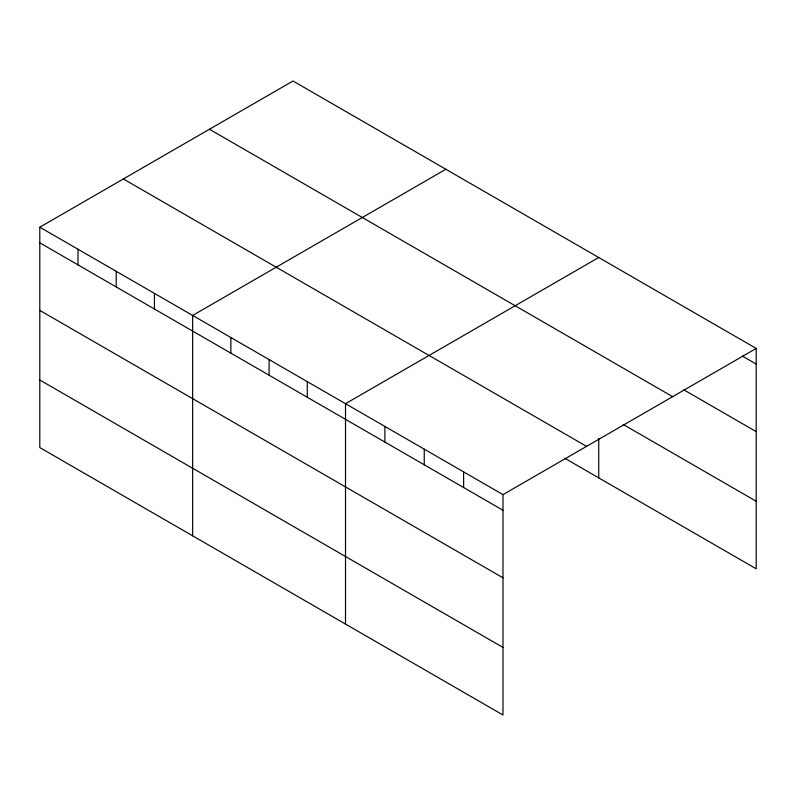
<?xml version="1.0" encoding="UTF-8"?>
<svg xmlns="http://www.w3.org/2000/svg" width="796" height="796" viewBox="0 0 796 796"><rect width="100%" height="100%" fill="white"/><g stroke="black" fill="none" stroke-linecap="round" stroke-linejoin="round"><path stroke-width="1.19" d="M502.982 577.816L502.982 494.615L39.8 227.198L39.8 447.571L502.982 714.987L502.982 577.816L39.8 310.4M564.752 458.267L756.2 568.802L756.2 348.429L293.018 81.013L39.8 227.198M445.869 169.259L192.652 315.445L192.652 535.817M598.721 257.506L345.504 403.691L345.504 624.074M502.982 494.615L756.2 348.429M742.37 356.071L756.2 364.061M683.844 389.851L756.2 431.621M209.457 129.251L672.64 396.667M623.188 424.447L756.2 501.241M123.36 178.961L586.543 446.377M39.8 242.83L502.982 510.256M39.8 380.01L502.982 647.427M598.721 438.566L598.721 477.879M463.62 471.889L463.62 487.52M424.248 449.153L424.248 464.794M384.876 426.427L384.876 442.059M307.286 381.632L307.286 397.264M269.078 359.573L269.078 375.205M230.86 337.514L230.86 353.145M154.434 293.386L154.434 309.017M116.226 271.327L116.226 286.958M78.008 249.257L78.008 264.899"/></g></svg>
